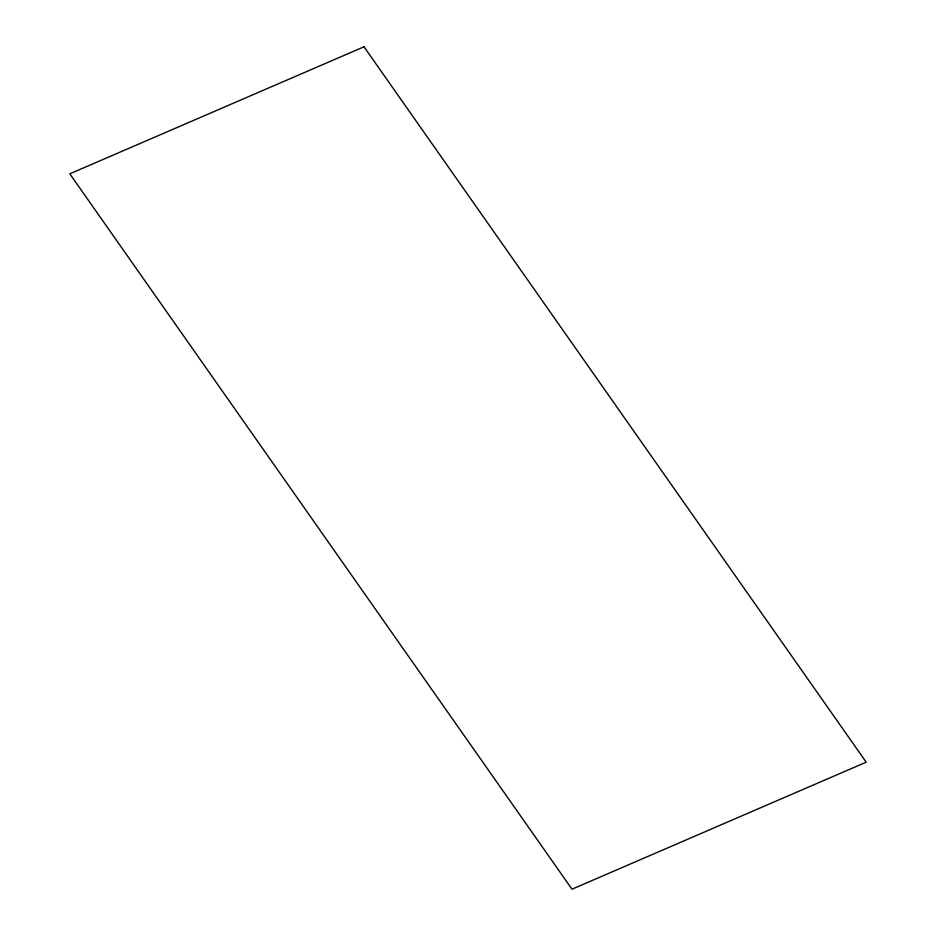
<?xml version="1.0" encoding="UTF-8"?>
<svg xmlns="http://www.w3.org/2000/svg" width="936" height="936" viewBox="0 0 936 936"><rect width="100%" height="100%" fill="white"/><g stroke="black" fill="none" stroke-linecap="round" stroke-linejoin="round"><path stroke-width="1.4" d="M363.999 46.8L69.814 173.827L572.001 889.2L866.186 762.173L363.999 46.8"/></g></svg>
